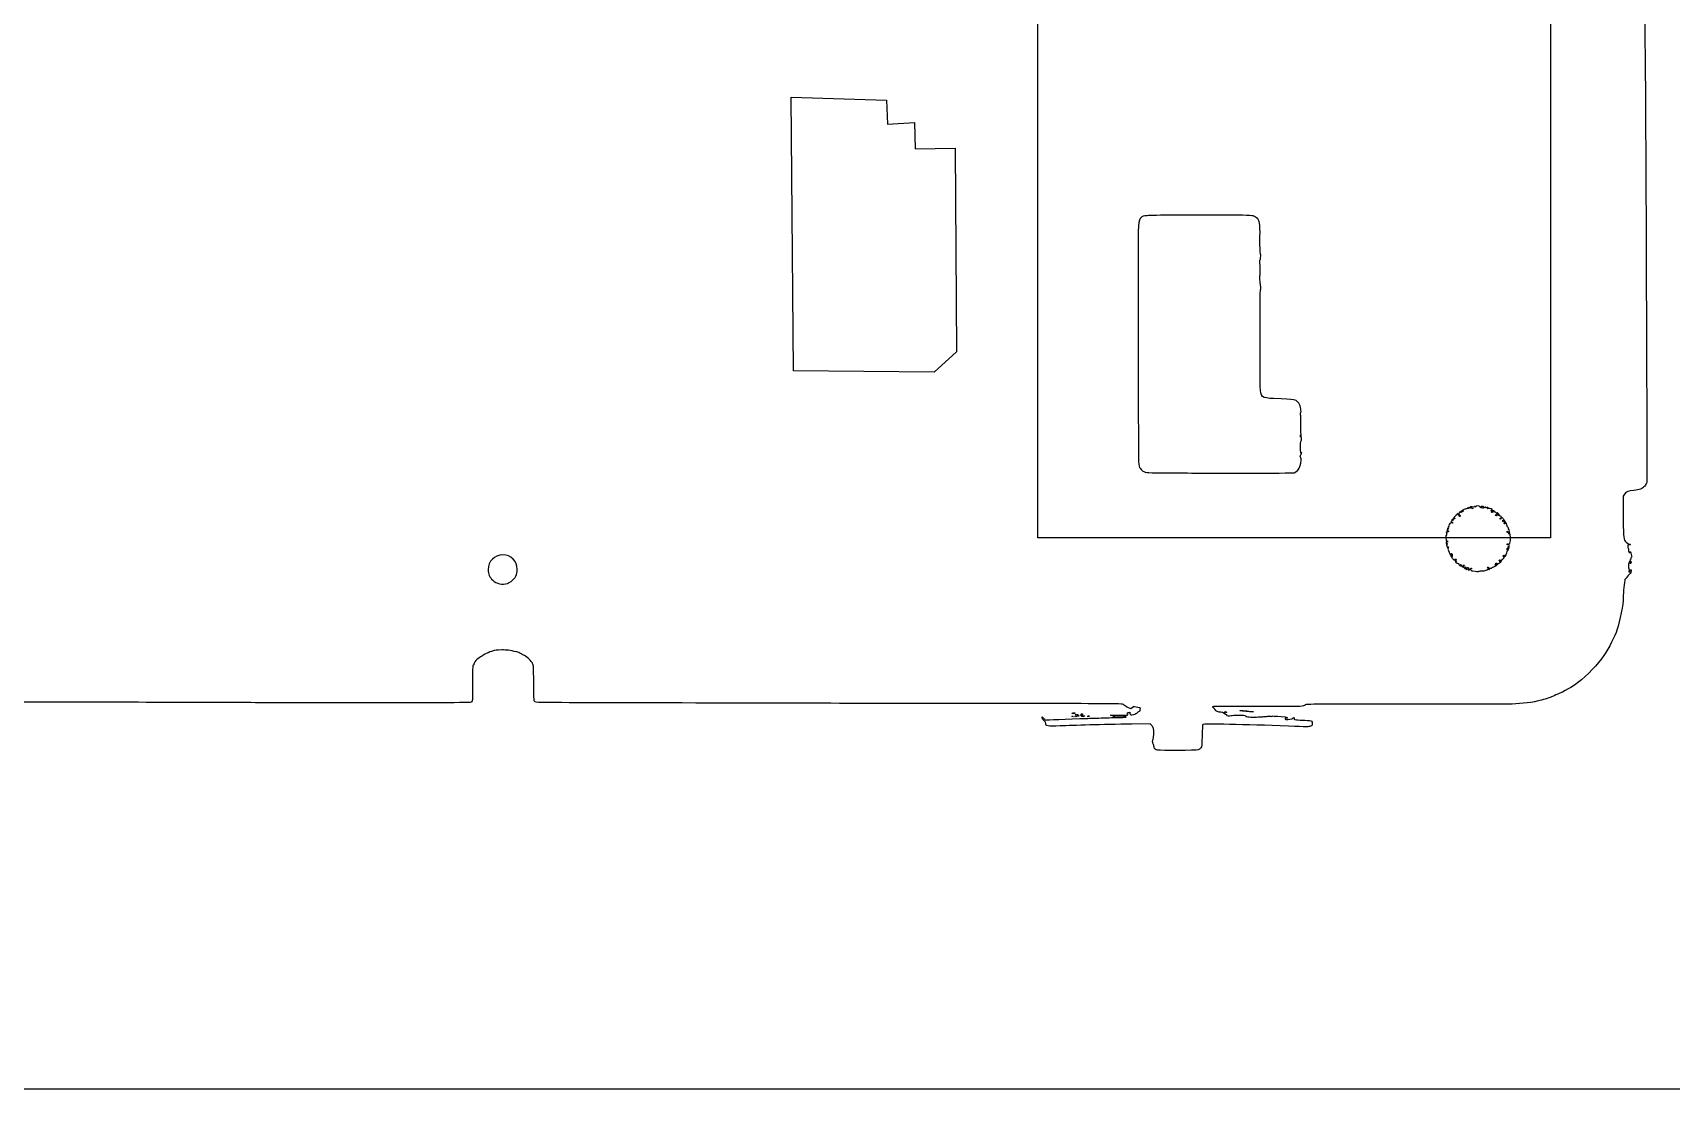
# Model space of a CAD drawing. Extents: x -171 to 832, y -60 to 309.
# Drawn here: x 117.9 to 406.8, y -59.7 to 126.5 of the extents above; entities that cross this region are included whole.
import ezdxf

# ---------------------------------------------------------------- set-up
doc = ezdxf.new("R2010")
doc.units = 0
for name, color, linetype in [('Background', 7, 'CONTINUOUS'), ('Battery_Placement', 7, 'CONTINUOUS'), ('Mobo_Pics_Outline', 7, 'CONTINUOUS'), ('Mobo_Solder_Points_and_boards_to_Avoid', 7, 'CONTINUOUS')]:
    doc.layers.add(name, color=color, linetype=linetype)

msp = doc.modelspace()

# ---------------------------------------------------------------- linework, layer by layer
at = {"layer": 'Background', "color": 1}
msp.add_lwpolyline([(-171.241464, 308.858128), (831.615667, 308.858128), (831.615667, -59.713274), (-171.241464, -59.713274)], close=True, dxfattribs=at)
at = {"layer": 'Battery_Placement', "color": 7}
msp.add_lwpolyline([(295.124967, 189.000003), (385.499968, 189.000003), (385.499968, 37.500021), (295.124967, 37.500021)], close=True, dxfattribs=at)
at = {"layer": 'Mobo_Pics_Outline', "color": 1}
for points in [[(341.421874, 55.450704)], [(375.114643, 42.024022)], [(375.838611, 41.428298)], [(377.174098, 40.291722)], [(377.897924, 38.530026)], [(367.327729, 36.825157)], [(377.969556, 35.892516)], [(368.124208, 34.267723)], [(370.225871, 32.648238)], [(370.530539, 32.222024)], [(374.417745, 32.256522)], [(201.606945, 29.452507)], [(301.143883, 6.0235)], [(301.20789, 6.563619)], [(301.780148, 6.083595)], [(302.884809, 6.028092)], [(303.935613, 6.052158)], [(328.038208, 6.755411)], [(331.523858, 6.911286)]]:
    msp.add_lwpolyline(points, close=True, dxfattribs=at)
for points in [[(340.338501, 48.966574), (340.343008, 48.966664)], [(398.574794, 45.202088), (398.3364, 44.858225), (398.342069, 41.758098)], [(369.906917, 42.122129), (369.906917, 42.122015)], [(371.707002, 42.703129), (371.706718, 42.703101)], [(375.079408, 42.330334), (375.078274, 42.330334)], [(375.328006, 42.11011), (375.327156, 42.11011)], [(376.583896, 40.804937), (376.58503, 40.804937)], [(367.49262, 38.664984), (367.491487, 38.664984)], [(368.17458, 40.199369), (368.173446, 40.199369)], [(377.380828, 39.974496), (377.380545, 39.974496)], [(367.236737, 36.448662), (367.235603, 36.448662)], [(377.89217, 36.363424), (377.891036, 36.363424)], [(371.474787, 32.109687), (371.475071, 32.109772)], [(374.772898, 31.966149), (374.773181, 31.966149)], [(375.752098, 32.733448), (375.753232, 32.733476)], [(376.610797, 33.287477), (376.609663, 33.287559)], [(372.82354, 31.603482), (372.826346, 31.604009)], [(308.271685, 6.092889), (307.942157, 6.216508), (308.411008, 6.211973)], [(311.76309, 7.553251), (311.52498, 7.348561), (311.011937, 7.604813)], [(332.662649, 6.910665), (333.174132, 6.844391), (332.705282, 6.843453)], [(315.216, 4.434885), (314.96315, 4.711603), (311.708381, 4.656016)], [(316.250957, 0.076867), (316.250391, 0.076686)]]:
    msp.add_lwpolyline(points, dxfattribs=at)
for points in [[(402.176778, 129.229157), (402.173943, 126.673985), (402.171109, 124.525848), (402.173943, 124.455523)], [(402.173943, 124.455523), (402.175899, 124.385196), (402.199455, 122.141163), (402.225817, 119.468781)], [(402.225817, 119.468781), (402.251329, 116.796399), (402.277975, 114.552363), (402.28251, 114.482038)], [(402.279676, 113.842712), (402.274006, 113.561402), (402.291014, 109.667914), (402.316243, 105.1905)], [(402.28251, 114.482038), (402.28818, 114.411711), (402.285345, 114.124014), (402.279676, 113.842712)], [(402.316243, 105.1905), (402.341754, 100.713087), (402.37577, 92.926097), (402.389943, 87.886077)], [(313.346041, 93.976067), (312.811824, 93.46424), (312.777723, 92.988428), (312.805814, 86.436641)], [(314.426693, 94.296243), (313.696885, 94.216816), (313.552743, 94.174098), (313.346041, 93.976067)], [(326.563597, 94.371701), (322.629194, 94.421081), (315.146268, 94.374536), (314.426693, 94.296243)], [(330.26074, 94.358095), (328.81337, 94.358095), (327.14966, 94.364331), (326.563597, 94.371701)], [(333.705798, 93.898174), (333.173424, 94.347082), (333.092551, 94.357882), (330.26074, 94.358095)], [(334.293534, 90.613536), (334.35051, 92.983671), (334.273691, 93.420417), (333.705798, 93.898174)], [(334.410321, 87.497096), (334.324998, 87.599965), (334.261786, 89.28807), (334.293534, 90.613536)], [(334.336337, 86.573673), (334.379424, 86.600319), (334.405219, 86.685953), (334.393597, 86.763821)], [(334.393597, 86.763821), (334.382258, 86.841717), (334.402101, 87.014602), (334.435833, 87.148023)], [(334.435833, 87.148023), (334.472683, 87.288763), (334.461345, 87.435303), (334.410321, 87.497096)], [(402.389943, 87.886077), (402.404117, 82.846054), (402.444652, 71.713976), (402.479802, 63.148124)], [(312.805814, 86.436641), (312.819987, 83.365744), (312.834161, 74.332069), (312.836428, 66.361805)], [(334.456809, 81.714146), (334.301754, 82.794889), (334.22777, 83.894479), (334.313376, 83.841551)], [(334.287865, 86.118591), (334.270857, 86.342187), (334.293534, 86.546974), (334.336337, 86.573673)], [(334.313376, 83.841551), (334.379707, 83.800534), (334.365534, 85.06506), (334.287865, 86.118591)], [(334.359298, 80.187225), (334.357257, 80.930727), (334.387644, 81.377334), (334.436967, 81.346544)], [(334.436967, 81.346544), (334.486857, 81.315646), (334.495077, 81.456386), (334.456809, 81.714146)], [(334.350794, 77.954893), (334.356463, 78.5175), (334.362132, 79.522044), (334.359298, 80.187225)], [(334.334636, 74.886129), (334.348809, 75.167439), (334.354479, 75.742826), (334.348809, 76.16478)], [(334.348809, 76.16478), (334.34314, 76.586734), (334.34314, 77.392287), (334.350794, 77.954893)], [(334.314794, 72.115716), (334.311959, 73.358138), (334.320463, 74.604824), (334.334636, 74.886129)], [(334.320463, 67.512569), (334.321483, 68.801876), (334.319187, 70.873291), (334.314794, 72.115716)], [(334.355046, 64.128478), (334.335203, 64.700422), (334.319613, 66.223261), (334.320463, 67.512569)], [(312.836428, 66.361805), (312.839263, 58.391541), (312.873846, 51.460452), (312.911546, 50.959392)], [(336.711175, 62.044132), (334.613169, 62.141275), (334.418542, 62.313452), (334.355046, 64.128478)], [(340.928702, 61.476863), (340.500274, 61.893011), (340.775915, 61.85594), (336.711175, 62.044132)], [(341.442879, 60.479983), (341.400076, 60.891579), (341.268548, 61.146859), (340.928702, 61.476863)], [(402.479802, 63.148124), (402.514951, 54.582262), (402.517786, 47.435511), (402.485471, 47.266438)], [(341.452233, 59.18648), (341.411698, 59.397661), (341.423887, 59.555004), (341.489367, 59.6329)], [(341.529335, 59.988725), (341.496454, 60.118268), (341.457619, 60.339331), (341.442879, 60.479983)], [(341.507792, 58.562005), (341.510627, 58.726103), (341.48795, 59.007112), (341.452233, 59.18648)], [(341.485115, 56.720268), (341.490784, 57.053409), (341.496454, 57.536952), (341.499288, 57.794814)], [(341.489367, 59.6329), (341.549461, 59.705184), (341.565335, 59.847171), (341.529335, 59.988725)], [(341.499288, 57.794814), (341.500734, 58.052682), (341.504957, 58.39791), (341.507792, 58.562005)], [(341.459008, 55.257919), (341.436331, 55.176423), (341.421024, 55.263305), (341.421874, 55.450704)], [(341.421874, 55.450726), (341.422809, 55.638266), (341.438882, 55.704937), (341.460709, 55.598893)], [(341.460709, 55.598893), (341.480551, 55.492849), (341.480551, 55.33941), (341.459008, 55.257919)], [(341.571005, 55.407611), (341.517713, 55.796434), (341.479162, 56.387129), (341.485115, 56.720268)], [(341.559666, 54.634011), (341.645272, 54.686934), (341.64754, 54.846241), (341.571005, 55.407611)], [(341.485682, 51.61477), (341.356422, 51.694622), (341.383635, 52.048862), (341.528202, 52.168853)], [(341.461587, 53.815581), (341.455918, 54.338737), (341.484265, 54.587631), (341.559666, 54.634011)], [(341.570721, 52.467097), (341.490784, 52.280776), (341.479446, 52.417831), (341.461587, 53.815581)], [(341.528202, 52.168853), (341.598501, 52.227218), (341.653493, 52.356591), (341.650091, 52.456326)], [(341.650091, 52.456326), (341.644422, 52.633236), (341.641587, 52.633491), (341.570721, 52.467097)], [(312.911546, 50.959392), (312.970224, 50.18106), (313.01331, 49.998178), (313.208107, 49.70374)], [(313.208107, 49.70374), (313.334532, 49.51294), (313.597871, 49.275031), (313.798394, 49.170753)], [(313.798394, 49.170753), (314.156976, 48.98429), (314.207518, 48.982107), (318.891572, 48.95087)], [(340.343008, 48.966664), (340.738498, 49.065934), (341.233172, 49.656291), (341.411131, 50.241413)], [(341.411131, 50.241413), (341.58291, 50.806414), (341.622312, 51.530335), (341.485682, 51.61477)], [(318.891572, 48.95087), (321.493635, 48.933578), (323.651367, 48.912035), (323.686517, 48.903106)], [(323.686517, 48.903106), (323.876438, 48.854945), (340.140728, 48.916996), (340.338501, 48.966574)], [(402.131764, 46.631367), (401.698573, 46.151872), (401.214104, 45.957413), (400.242104, 45.87287)], [(402.485471, 47.266438), (402.453439, 47.096133), (402.295833, 46.812909), (402.131764, 46.631367)], [(400.242104, 45.87287), (399.22458, 45.784372), (398.88309, 45.646977), (398.574794, 45.202088)], [(368.207972, 40.525767), (368.088066, 40.495663), (367.99509, 40.427405), (368.001609, 40.374085)], [(368.165735, 40.706555), (368.101106, 40.628857), (368.093169, 40.575538), (368.145893, 40.575538)], [(368.145893, 40.575538), (368.194649, 40.575538), (368.249924, 40.621601), (368.268633, 40.677897)], [(368.445232, 40.813109), (368.351405, 40.826432), (368.225546, 40.778612), (368.165735, 40.706555)], [(368.364444, 40.680369), (368.403279, 40.617383), (368.344602, 40.560293), (368.207972, 40.525767)], [(368.268633, 40.677897), (368.294145, 40.755566), (368.317672, 40.756161), (368.364444, 40.680369)], [(368.596318, 41.186092), (368.346869, 40.96258), (368.333263, 40.932363), (368.501074, 40.9763)], [(368.656696, 40.908127), (368.634019, 40.84242), (368.539058, 40.799645), (368.445232, 40.813109)], [(368.501074, 40.9763), (368.645924, 41.014171), (368.686743, 40.996426), (368.656696, 40.908127)], [(369.087534, 41.672024), (368.97755, 41.548377), (368.756617, 41.329721), (368.596318, 41.186092)], [(369.269235, 41.76894), (369.280573, 41.845164), (369.206589, 41.806018), (369.087534, 41.672024)], [(369.404164, 41.427967), (369.272353, 41.427967), (369.234369, 41.523437), (369.269235, 41.76894)], [(369.37525, 41.714861), (369.363912, 41.587614), (369.397928, 41.533982), (369.467376, 41.561082)], [(369.655597, 42.023818), (369.578211, 42.149052), (369.394526, 41.946545), (369.37525, 41.714861)], [(369.484384, 41.342729), (369.513298, 41.389614), (369.478715, 41.427967), (369.404164, 41.427967)], [(369.516699, 41.257491), (369.469928, 41.257491), (369.455471, 41.295844), (369.484384, 41.342729)], [(369.467376, 41.561082), (369.531156, 41.58546), (369.581046, 41.531545), (369.588699, 41.430064)], [(369.588699, 41.430064), (369.597203, 41.33516), (369.563187, 41.257491), (369.516699, 41.257491)], [(370.132554, 42.395808), (369.631729, 42.106935), (369.638929, 42.114725), (369.786557, 42.021351)], [(369.809235, 41.940734), (369.753392, 41.939881), (369.684227, 41.977414), (369.655597, 42.023818)], [(369.786557, 42.021351), (369.863093, 41.972936), (369.872447, 41.941556), (369.809235, 41.940734)], [(369.906917, 42.122015), (369.870066, 42.181486), (369.881405, 42.199061), (369.936397, 42.165499)], [(370.120649, 42.221937), (370.129153, 42.075244), (369.979483, 42.004774), (369.906917, 42.122129)], [(369.936397, 42.165499), (369.98657, 42.134516), (370.046948, 42.157278), (370.070759, 42.216267)], [(370.070759, 42.216267), (370.101657, 42.292916), (370.11583, 42.294504), (370.120649, 42.221937)], [(370.707931, 42.621389), (370.60645, 42.621389), (370.347647, 42.519881), (370.132554, 42.395808)], [(370.8936, 42.727944), (370.89275, 42.669351), (370.809411, 42.621389), (370.707931, 42.621389)], [(370.977506, 42.706684), (370.922513, 42.791922), (370.89445, 42.799037), (370.8936, 42.727944)], [(371.061411, 42.725392), (371.060306, 42.599648), (371.047238, 42.597011), (370.977506, 42.706684)], [(371.190671, 42.822819), (371.107899, 42.854624), (371.062261, 42.820345), (371.061411, 42.725392)], [(371.318513, 42.872369), (371.318513, 42.818142), (371.26097, 42.795833), (371.190671, 42.822819)], [(371.662186, 42.93663), (371.439099, 42.959024), (371.318513, 42.93663), (371.318513, 42.872369)], [(371.406246, 42.775413), (371.406246, 42.887409), (371.633868, 42.854159), (371.765112, 42.723028)], [(371.531254, 42.736606), (371.462372, 42.710244), (371.406246, 42.727535), (371.406246, 42.775413)], [(371.706718, 42.703101), (371.678372, 42.747945), (371.600135, 42.763025), (371.531254, 42.736606)], [(372.050816, 42.974983), (372.025304, 42.934986), (371.851257, 42.917723), (371.662186, 42.93663)], [(371.811883, 42.621605), (371.781836, 42.621605), (371.734498, 42.658285), (371.707002, 42.703129)], [(371.765112, 42.723028), (371.820954, 42.667243), (371.841931, 42.621605), (371.811883, 42.621605)], [(372.186312, 43.04772), (372.136422, 43.04772), (372.075477, 43.01498), (372.050816, 42.974983)], [(372.270501, 42.979774), (372.192548, 42.8955), (372.162501, 42.876337), (372.20332, 42.93714)], [(372.20332, 42.93714), (372.248957, 43.005059), (372.242721, 43.04772), (372.186312, 43.04772)], [(373.082372, 42.970986), (373.025112, 43.189821), (372.470088, 43.195859), (372.270501, 42.979774)], [(373.327569, 42.77018), (373.216167, 42.79144), (373.105616, 42.881865), (373.082372, 42.970986)], [(373.237143, 42.962511), (373.20823, 42.915626), (373.242813, 42.877273), (373.312261, 42.877273)], [(373.73366, 42.991651), (373.64692, 43.078448), (373.296076, 43.05784), (373.237143, 42.962511)], [(373.312261, 42.877273), (373.382561, 42.877273), (373.460513, 42.844448), (373.485175, 42.804337)], [(373.485175, 42.804337), (373.510687, 42.764227), (373.43897, 42.748863), (373.327569, 42.77018)], [(373.723739, 42.778032), (373.595896, 42.677912), (373.591077, 42.680548), (373.684054, 42.799859)], [(373.684054, 42.799859), (373.742164, 42.874495), (373.764557, 42.96081), (373.73366, 42.991651)], [(373.971203, 42.8288), (373.915077, 42.863525), (373.803676, 42.840706), (373.723739, 42.778032)], [(374.012589, 42.864092), (374.05114, 42.801843), (374.035266, 42.78886), (373.971203, 42.8288)], [(374.04462, 42.962511), (373.993597, 42.962511), (373.97914, 42.918233), (374.012589, 42.864092)], [(374.189471, 42.827496), (374.160841, 42.901764), (374.095928, 42.962511), (374.04462, 42.962511)], [(374.305124, 42.795805), (374.258353, 42.719978), (374.227455, 42.728397), (374.189471, 42.827496)], [(374.472935, 42.834923), (374.415676, 42.870243), (374.340274, 42.852498), (374.305124, 42.795805)], [(374.571298, 42.668586), (374.422762, 42.634202), (374.385345, 42.642791), (374.461597, 42.693531)], [(374.461597, 42.693531), (374.550605, 42.752945), (374.553439, 42.785515), (374.472935, 42.834923)], [(375.326334, 42.363697), (375.326334, 42.513735), (374.807424, 42.723261), (374.571298, 42.668586)], [(375.124195, 42.21845), (375.095849, 42.190104), (375.075723, 42.24056), (375.079408, 42.330334)], [(375.078274, 42.330334), (375.081109, 42.429631), (375.103786, 42.449842), (375.129865, 42.381839)], [(375.114643, 42.024022), (375.084879, 42.072352), (375.120312, 42.086639), (375.194863, 42.057527)], [(375.24702, 41.939748), (375.2028, 41.939748), (375.143272, 41.977675), (375.114643, 42.024022)], [(375.129865, 42.381839), (375.155376, 42.320299), (375.152542, 42.246768), (375.124195, 42.21845)], [(375.194863, 42.057527), (375.342548, 42.000863), (375.369477, 41.939748), (375.24702, 41.939748)], [(375.327156, 42.11011), (375.250337, 42.159773), (375.239849, 42.19325), (375.301644, 42.194044)], [(375.301644, 42.194044), (375.357487, 42.194897), (375.426935, 42.156995), (375.455849, 42.11011)], [(375.494145, 42.280642), (375.402019, 42.280642), (375.326334, 42.318003), (375.326334, 42.363697)], [(375.455849, 42.11011), (375.521329, 42.004293), (375.491849, 42.004293), (375.328006, 42.11011)], [(375.616885, 42.163288), (375.645798, 42.238434), (375.602712, 42.280642), (375.494145, 42.280642)], [(375.774491, 41.995108), (375.64835, 42.026771), (375.588822, 42.090182), (375.616885, 42.163288)], [(375.838611, 41.428298), (375.768312, 41.473738), (375.730044, 41.514443), (375.753288, 41.518752)], [(375.753288, 41.518752), (375.775965, 41.523004), (375.860438, 41.539161), (375.939241, 41.55427)], [(376.09234, 41.72885), (376.028844, 41.84731), (375.885978, 41.96713), (375.774491, 41.995108)], [(376.036753, 41.462512), (375.982894, 41.321971), (375.998769, 41.324749), (375.838611, 41.428298)], [(375.939241, 41.55427), (376.033068, 41.572412), (376.0668, 41.540664), (376.036753, 41.462512)], [(376.342356, 41.51628), (376.268088, 41.514746), (376.155836, 41.610362), (376.09234, 41.72885)], [(376.309191, 41.766834), (376.190702, 41.878236), (376.093474, 41.940088), (376.093474, 41.904258)], [(376.093474, 41.904258), (376.093474, 41.868428), (376.179931, 41.767118), (376.28538, 41.67913)], [(376.28538, 41.67913), (376.432781, 41.55622), (376.44582, 41.518463), (376.342356, 41.51628)], [(376.475017, 41.434911), (376.504214, 41.510937), (376.435899, 41.647793), (376.309191, 41.766834)], [(376.483521, 41.363875), (376.45149, 41.331787), (376.447521, 41.363875), (376.475017, 41.434911)], [(376.860416, 41.121825), (376.860416, 41.268546), (376.572869, 41.453226), (376.483521, 41.363875)], [(376.669786, 40.773246), (376.56377, 40.768143), (376.525219, 40.782317), (376.583896, 40.804937)], [(376.58503, 40.804937), (376.643991, 40.827614), (376.667235, 40.886206), (376.637187, 40.935161)], [(376.637187, 40.935161), (376.606573, 40.984625), (376.631518, 41.007416), (376.695298, 40.986496)], [(376.695298, 40.986496), (376.888904, 40.921923), (376.873313, 40.783252), (376.669786, 40.773246)], [(376.930432, 41.035226), (376.89188, 41.011415), (376.860416, 41.05025), (376.860416, 41.121825)], [(377.267528, 40.724957), (377.225858, 40.864762), (376.996252, 41.075955), (376.930432, 41.035226)], [(377.117405, 40.505539), (377.117405, 40.638455), (377.142917, 40.647016), (377.279263, 40.561381)], [(377.174098, 40.291722), (377.142917, 40.322959), (377.117405, 40.419196), (377.117405, 40.505539)], [(377.449512, 40.498157), (377.359937, 40.587732), (377.278016, 40.689808), (377.267528, 40.724957)], [(377.279263, 40.561381), (377.368271, 40.505737), (377.421846, 40.409529), (377.398035, 40.347564)], [(377.858608, 39.61137), (377.912466, 39.751401), (377.669254, 40.278467), (377.449512, 40.498157)], [(398.342069, 41.758098), (398.347739, 38.068965), (398.404148, 37.310905), (398.694472, 36.916637)], [(367.158387, 38.018129), (367.043584, 38.018129), (367.054356, 37.050335), (367.169726, 36.967411)], [(367.291049, 38.590444), (367.120403, 38.450526), (367.088088, 38.316815), (367.248529, 38.413052)], [(367.240025, 38.336573), (367.17738, 38.2593), (367.151017, 38.156034), (367.181065, 38.107108)], [(367.181065, 38.107108), (367.211395, 38.058154), (367.200907, 38.018129), (367.158387, 38.018129)], [(367.248529, 38.413052), (367.324498, 38.458689), (367.322513, 38.436863), (367.240025, 38.336573)], [(367.30834, 38.814296), (367.248246, 38.655924), (367.254765, 38.618167), (367.333852, 38.6589)], [(367.333852, 38.6589), (367.392246, 38.688494), (367.37297, 38.657707), (367.291049, 38.590444)], [(367.442986, 39.075707), (367.350576, 39.108532), (367.30012, 39.110233), (367.331017, 39.079392)], [(367.331017, 39.079392), (367.361915, 39.048664), (367.35086, 38.929354), (367.30834, 38.814296)], [(367.481537, 39.339471), (367.360781, 39.414135), (367.375521, 39.267952), (367.504214, 39.130869)], [(367.504214, 39.130869), (367.591805, 39.036589), (367.58075, 39.026724), (367.442986, 39.075707)], [(367.56686, 39.445316), (367.56686, 39.358123), (367.528592, 39.3105), (367.481537, 39.339471)], [(367.537408, 38.5531), (367.509061, 38.524754), (367.488935, 38.57521), (367.49262, 38.664984)], [(367.491487, 38.664984), (367.494321, 38.764281), (367.516998, 38.784492), (367.543077, 38.716489)], [(367.543077, 38.716489), (367.568589, 38.654949), (367.565754, 38.581418), (367.537408, 38.5531)], [(367.886523, 40.063382), (367.76435, 40.062529), (367.56686, 39.680649), (367.56686, 39.445316)], [(368.001609, 40.374085), (368.027121, 40.166334), (367.987436, 40.06402), (367.886523, 40.063382)], [(368.219367, 40.087485), (368.19102, 40.059139), (368.170894, 40.109596), (368.17458, 40.199369)], [(368.173446, 40.199369), (368.17628, 40.298666), (368.198957, 40.318877), (368.225036, 40.250874)], [(368.225036, 40.250874), (368.250548, 40.189334), (368.247713, 40.115803), (368.219367, 40.087485)], [(377.398035, 40.347564), (377.350696, 40.224626), (377.263106, 40.202742), (377.174098, 40.291722)], [(377.380545, 39.974496), (377.289836, 40.030594), (377.304009, 40.067161), (377.446876, 40.14347)], [(377.561395, 40.004969), (377.522277, 39.943287), (377.450561, 39.931211), (377.380828, 39.974496)], [(377.446876, 40.14347), (377.632545, 40.242796), (377.677616, 40.18803), (377.561395, 40.004969)], [(377.976813, 39.396986), (377.887805, 39.452545), (377.834513, 39.549036), (377.858608, 39.61137)], [(377.897924, 38.530026), (377.897924, 38.647239), (377.917767, 38.695173), (377.941011, 38.63658)], [(377.941011, 38.423472), (377.918334, 38.36488), (377.897924, 38.4127), (377.897924, 38.530026)], [(377.941011, 38.63658), (377.963688, 38.577988), (377.963688, 38.482064), (377.941011, 38.423472)], [(378.125065, 39.232604), (378.133569, 39.267442), (378.06582, 39.341398), (377.976813, 39.396986)], [(378.213789, 38.920972), (378.157663, 39.057545), (378.117694, 39.197775), (378.125065, 39.232604)], [(378.149726, 38.278474), (378.144057, 38.398039), (378.17949, 38.535633), (378.227962, 38.584259)], [(378.219458, 38.316827), (378.163616, 38.076902), (378.15908, 38.074521), (378.149726, 38.278474)], [(378.227962, 38.584259), (378.288907, 38.645317), (378.284655, 38.749518), (378.213789, 38.920972)], [(378.387553, 38.073954), (378.286923, 38.536206), (378.274734, 38.553919), (378.219458, 38.316827)], [(378.25886, 36.39886), (378.441128, 36.39886), (378.522198, 37.455506), (378.387553, 38.073954)], [(367.172561, 36.857625), (367.02771, 36.79753), (367.241726, 35.716564), (367.398482, 35.716564)], [(367.169726, 36.967411), (367.240876, 36.916415), (367.241726, 36.886141), (367.172561, 36.857625)], [(367.281524, 36.336779), (367.253178, 36.308432), (367.233052, 36.358889), (367.236737, 36.448662)], [(367.235603, 36.448662), (367.238438, 36.54796), (367.261115, 36.568171), (367.287194, 36.500168)], [(367.287194, 36.500168), (367.312706, 36.438627), (367.309871, 36.365097), (367.281524, 36.336779)], [(367.327729, 36.825157), (367.327729, 36.942369), (367.347572, 36.990332), (367.370816, 36.931711)], [(367.370816, 36.718603), (367.348139, 36.66001), (367.327729, 36.707831), (367.327729, 36.825157)], [(367.370816, 36.931711), (367.393493, 36.873119), (367.393493, 36.777195), (367.370816, 36.718603)], [(367.427395, 35.865751), (367.387994, 35.988491), (367.39508, 35.992772), (367.467931, 35.889846)], [(367.398482, 35.716564), (367.440718, 35.716564), (367.453757, 35.783688), (367.427395, 35.865751)], [(367.493443, 35.676737), (367.410954, 35.563805), (367.422576, 35.459575), (367.540781, 35.247662)], [(367.467931, 35.889846), (367.516403, 35.821106), (367.527458, 35.725209), (367.493443, 35.676737)], [(367.540781, 35.247662), (367.593222, 35.153892), (367.634041, 35.057996), (367.631773, 35.034554)], [(367.631773, 35.034554), (367.6176, 34.893814), (367.763017, 34.613742), (367.828214, 34.654147)], [(367.828214, 34.654147), (367.871301, 34.680793), (367.88349, 34.642809), (367.856561, 34.570128)], [(368.039112, 34.614746), (368.070009, 34.712031), (368.115931, 34.770934), (368.141159, 34.745621)], [(368.141159, 34.745621), (368.219395, 34.6673), (368.228183, 34.096859), (368.149663, 34.096859)], [(377.454387, 34.182539), (377.569757, 34.182539), (377.91275, 34.88944), (377.89886, 35.098583)], [(377.896025, 35.411272), (377.744088, 35.505156), (377.876183, 35.645641), (378.061285, 35.586935)], [(377.936957, 36.251541), (377.908611, 36.223194), (377.888485, 36.273651), (377.89217, 36.363424)], [(377.891036, 36.363424), (377.893871, 36.462722), (377.916548, 36.482933), (377.942627, 36.41493)], [(377.89886, 35.098583), (377.893191, 35.20389), (377.915868, 35.280595), (377.949033, 35.269058)], [(377.93486, 35.448009), (377.972844, 35.386554), (377.957537, 35.37275), (377.896025, 35.411272)], [(377.96434, 35.546428), (377.914734, 35.546428), (377.901411, 35.502151), (377.93486, 35.448009)], [(377.942627, 36.41493), (377.968139, 36.35339), (377.965304, 36.279859), (377.936957, 36.251541)], [(377.949033, 35.269058), (377.983616, 35.257436), (378.0216, 35.276712), (378.033222, 35.312003)], [(378.033222, 35.312003), (378.079143, 35.44937), (378.05023, 35.546428), (377.96434, 35.546428)], [(377.969556, 35.892516), (377.969556, 35.942179), (378.007824, 35.959073), (378.054879, 35.930103)], [(378.054879, 35.802232), (378.008107, 35.802232), (377.969556, 35.842853), (377.969556, 35.892516)], [(378.054879, 35.930103), (378.10165, 35.901133), (378.140202, 35.860513), (378.140202, 35.83982)], [(378.140202, 35.83982), (378.140202, 35.819127), (378.101934, 35.802232), (378.054879, 35.802232)], [(378.061285, 35.586935), (378.180907, 35.549008), (378.211238, 35.56851), (378.176088, 35.660098)], [(378.221726, 36.109077), (378.115994, 36.387411), (378.117411, 36.39886), (378.25886, 36.39886)], [(378.176088, 35.660098), (378.150576, 35.728753), (378.167584, 35.809313), (378.216057, 35.839191)], [(378.216057, 35.839191), (378.274167, 35.875162), (378.276151, 35.966069), (378.221726, 36.109077)], [(398.694472, 36.916637), (398.90622, 36.629169), (399.260721, 36.399022), (399.492, 36.399022)], [(399.373795, 36.269932), (399.135685, 36.32226), (399.12378, 36.311374), (399.129165, 36.042282)], [(399.129165, 36.042282), (399.132, 35.886858), (399.170835, 35.714015), (399.215055, 35.658207)], [(399.215055, 35.658207), (399.259276, 35.602393), (399.285071, 35.487334), (399.272882, 35.402465)], [(399.272882, 35.402465), (399.235181, 35.144314), (399.365008, 34.868721), (399.499937, 34.920516)], [(399.624094, 36.307009), (399.624094, 36.249579), (399.529984, 36.235633), (399.373795, 36.269932)], [(399.492, 36.399022), (399.564567, 36.399022), (399.624094, 36.357608), (399.624094, 36.307009)], [(399.499937, 34.920516), (399.567685, 34.946595), (399.597732, 35.01165), (399.567118, 35.065338)], [(399.567118, 35.065338), (399.536504, 35.119026), (399.544441, 35.133086), (399.584126, 35.096576)], [(399.584126, 35.096576), (399.624378, 35.060037), (399.666898, 34.983332), (399.67852, 34.9261)], [(399.67852, 34.9261), (399.689858, 34.86884), (399.722173, 34.706925), (399.749669, 34.566279)], [(198.239777, 31.88105), (198.238499, 31.10167), (198.464083, 30.575846), (199.033991, 30.029786)], [(200.833625, 34.477413), (199.298928, 34.468909), (198.242283, 33.411197), (198.239777, 31.88105)], [(202.64707, 33.733077), (202.113326, 34.266821), (201.589991, 34.481625), (200.833625, 34.477413)], [(203.347029, 31.917645), (203.345495, 32.736104), (203.158185, 33.221957), (202.64707, 33.733077)], [(203.09106, 30.726666), (203.314969, 31.164477), (203.348134, 31.318846), (203.347029, 31.917645)], [(367.856561, 34.570128), (367.828214, 34.497363), (367.845222, 34.437835), (367.894261, 34.437835)], [(367.894261, 34.437835), (367.943017, 34.437835), (368.008214, 34.517432), (368.039112, 34.614746)], [(367.986161, 34.35296), (367.939389, 34.35296), (367.924649, 34.314608), (367.953562, 34.267723)], [(367.953562, 34.267723), (367.982476, 34.220837), (368.044554, 34.182485), (368.091609, 34.182485)], [(368.124208, 34.267723), (368.095294, 34.314608), (368.033216, 34.35296), (367.986161, 34.35296)], [(368.149663, 34.096859), (368.027206, 34.096859), (368.280907, 33.757146), (368.441575, 33.706171)], [(368.091609, 34.182485), (368.138381, 34.182485), (368.153121, 34.220837), (368.124208, 34.267723)], [(368.441575, 33.706171), (368.524346, 33.679809), (368.566583, 33.616851), (368.535118, 33.566083)], [(368.535118, 33.566083), (368.500819, 33.510637), (368.51811, 33.49842), (368.577921, 33.535497)], [(368.577921, 33.535497), (368.632913, 33.569427), (368.655591, 33.632895), (368.628661, 33.67652)], [(368.628661, 33.67652), (368.600315, 33.720174), (368.668063, 33.752857), (368.776346, 33.749144)], [(368.802709, 33.360542), (368.693858, 33.402353), (368.708032, 33.361396), (368.856567, 33.204467)], [(368.776346, 33.749144), (368.88463, 33.745459), (368.925449, 33.723065), (368.867339, 33.699651)], [(368.867339, 33.699651), (368.787118, 33.667308), (368.784567, 33.613903), (368.856, 33.480334)], [(368.856, 33.480334), (368.937071, 33.328709), (368.929701, 33.311815), (368.802709, 33.360542)], [(368.856567, 33.204467), (368.967685, 33.087396), (369.132094, 32.990961), (369.221868, 32.990168)], [(369.221868, 32.990168), (369.311726, 32.989314), (369.36275, 32.966357), (369.335537, 32.938974)], [(369.335537, 32.938974), (369.307191, 32.911761), (369.358214, 32.815723), (369.449206, 32.725865)], [(369.449206, 32.725865), (369.620135, 32.554908), (369.743017, 32.50567), (369.65897, 32.641846)], [(369.65897, 32.641846), (369.630624, 32.6855), (369.656135, 32.748968), (369.70971, 32.78287)], [(369.739757, 32.731648), (369.687883, 32.647912), (369.70971, 32.633994), (369.823946, 32.677818)], [(369.70971, 32.78287), (369.776608, 32.824227), (369.786529, 32.807248), (369.739757, 32.731648)], [(369.823946, 32.677818), (369.941584, 32.722974), (369.956891, 32.71138), (369.889143, 32.628382)], [(369.889143, 32.628382), (369.826214, 32.551336), (369.835002, 32.48801), (369.919757, 32.409972)], [(369.919757, 32.409972), (370.018403, 32.319037), (370.039946, 32.326407), (370.044765, 32.452605)], [(370.044765, 32.452605), (370.050435, 32.574892), (370.070277, 32.565849), (370.145962, 32.406996)], [(370.145962, 32.406996), (370.198403, 32.298004), (370.391726, 32.132149), (370.575326, 32.03843)], [(370.225871, 32.648238), (370.225871, 32.765451), (370.245713, 32.813385), (370.268957, 32.754793)], [(370.268957, 32.541684), (370.24628, 32.483092), (370.225871, 32.530912), (370.225871, 32.648238)], [(370.268957, 32.754793), (370.291635, 32.696201), (370.291635, 32.600276), (370.268957, 32.541684)], [(370.530539, 32.222024), (370.418854, 32.352588), (370.41205, 32.3925), (370.501625, 32.3925)], [(370.501625, 32.3925), (370.565972, 32.3925), (370.638822, 32.315794), (370.6632, 32.222024)], [(370.692113, 32.051548), (370.683609, 32.051548), (370.610759, 32.128254), (370.530539, 32.222024)], [(370.575326, 32.03843), (370.759011, 31.944716), (370.886088, 31.905683), (370.857657, 31.951661)], [(370.6632, 32.222024), (370.688712, 32.128254), (370.700617, 32.051548), (370.692113, 32.051548)], [(370.857657, 31.951661), (370.82931, 31.997667), (370.840649, 32.12517), (370.886003, 32.234984)], [(370.886003, 32.234984), (370.92994, 32.344798), (370.968491, 32.380146), (370.971326, 32.313504)], [(371.107106, 31.934001), (370.997405, 31.976152), (370.967641, 31.96419), (371.010444, 31.895053)], [(370.971326, 32.313504), (370.974161, 32.246861), (371.041625, 32.120549), (371.121279, 32.032789)], [(371.010444, 31.895053), (371.088113, 31.769563), (371.317748, 31.764036), (371.317748, 31.887683)], [(371.121279, 32.032789), (371.257625, 31.882042), (371.257058, 31.8766), (371.107106, 31.934001)], [(371.317748, 31.887683), (371.317748, 31.93848), (371.365654, 31.962461), (371.424331, 31.940974)], [(371.526378, 32.058181), (371.427165, 32.06215), (371.406756, 32.082559), (371.474787, 32.109687)], [(371.424331, 31.940974), (371.483008, 31.919431), (371.521843, 31.860386), (371.510787, 31.809645)], [(371.475071, 32.109772), (371.536583, 32.134433), (371.610283, 32.131315), (371.638346, 32.102969)], [(371.510787, 31.809645), (371.49378, 31.725683), (371.590157, 31.697592), (372.255449, 31.595545)], [(371.638346, 32.102969), (371.666693, 32.074622), (371.615669, 32.054496), (371.526378, 32.058181)], [(373.419298, 31.675527), (374.025458, 31.682897), (374.516362, 31.829703), (374.425569, 31.976631)], [(374.425569, 31.976631), (374.382765, 32.045769), (374.709628, 32.16162), (374.863663, 32.131942)], [(374.417745, 32.256522), (374.417745, 32.32237), (374.468769, 32.356726), (374.530847, 32.33283)], [(374.596894, 32.213095), (374.524611, 32.096364), (374.417745, 32.122301), (374.417745, 32.256522)], [(374.530847, 32.33283), (374.593209, 32.309019), (374.62269, 32.255076), (374.596894, 32.213095)], [(374.602535, 31.966149), (374.573622, 31.919264), (374.588362, 31.880911), (374.635134, 31.880911)], [(374.740583, 32.051387), (374.693811, 32.051387), (374.631732, 32.013034), (374.602535, 31.966149)], [(374.635134, 31.880911), (374.681906, 31.880911), (374.743984, 31.919264), (374.772898, 31.966149)], [(374.773181, 31.966149), (374.802094, 32.013034), (374.787354, 32.051387), (374.740583, 32.051387)], [(374.863663, 32.131942), (375.071443, 32.091917), (375.241776, 32.148099), (375.241776, 32.256666)], [(375.241776, 32.256666), (375.241776, 32.328751), (375.301304, 32.361123), (375.390879, 32.337907)], [(375.390879, 32.337907), (375.536863, 32.300065), (376.036611, 32.60751), (376.10314, 32.776118)], [(375.985956, 32.847117), (375.894113, 32.645886), (375.752098, 32.576805), (375.752098, 32.733448)], [(375.753232, 32.733476), (375.753232, 32.780361), (375.795751, 32.818714), (375.847625, 32.818714)], [(375.847625, 32.818714), (375.899499, 32.818714), (375.92246, 32.869851), (375.898365, 32.932355)], [(375.898365, 32.932355), (375.875688, 32.994887), (375.904035, 33.046024), (375.966113, 33.046024)], [(375.966113, 33.046024), (376.052003, 33.046024), (376.056822, 33.000273), (375.985956, 32.847117)], [(376.10314, 32.776118), (376.122983, 32.823003), (376.168337, 32.850839), (376.207172, 32.837941)], [(376.22418, 32.901863), (376.194132, 32.950307), (376.246857, 32.989226), (376.33955, 32.989226)], [(376.207172, 32.837941), (376.245723, 32.825186), (376.253093, 32.853815), (376.22418, 32.901863)], [(376.33955, 32.989226), (376.532306, 32.989226), (377.051783, 33.57138), (376.972951, 33.698931)], [(376.513569, 33.500667), (376.440151, 33.396664), (376.42938, 33.395672), (376.456309, 33.495282)], [(376.456309, 33.495282), (376.473317, 33.562689), (376.530293, 33.63143), (376.580183, 33.648069)], [(376.615332, 33.500667), (376.603994, 33.614308), (376.592655, 33.614308), (376.513569, 33.500667)], [(376.580183, 33.648069), (376.711427, 33.691836), (376.799868, 33.403666), (376.68875, 33.294563)], [(376.68875, 33.294563), (376.632907, 33.239769), (376.601159, 33.236906), (376.610797, 33.287477)], [(376.609663, 33.287559), (376.618167, 33.334444), (376.621002, 33.43034), (376.615332, 33.500667)], [(376.972951, 33.698931), (376.944321, 33.745051), (376.964447, 33.756418), (377.015754, 33.724159)], [(377.015754, 33.724159), (377.131691, 33.652528), (377.410479, 34.053993), (377.332498, 34.180186)], [(377.198135, 34.222139), (377.155049, 34.195493), (377.142576, 34.233194), (377.169789, 34.305987)], [(377.169789, 34.305987), (377.198135, 34.378753), (377.283458, 34.435247), (377.360561, 34.431562)], [(377.332498, 34.180186), (377.301883, 34.229906), (377.241222, 34.248784), (377.198135, 34.222139)], [(377.393443, 34.381644), (377.282041, 34.336715), (377.329096, 34.182539), (377.454387, 34.182539)], [(377.360561, 34.431562), (377.449852, 34.42731), (377.461757, 34.409169), (377.393443, 34.381644)], [(399.363591, 33.151433), (399.235748, 32.842826), (399.229512, 32.155251), (399.352252, 32.031394)], [(399.352252, 32.031394), (399.406394, 31.977252), (399.410362, 31.870159), (399.363591, 31.745546)], [(399.562299, 33.159654), (399.635717, 33.440199), (399.480661, 33.433679), (399.363591, 33.151433)], [(399.592346, 33.62635), (399.459969, 33.529603), (399.459685, 33.516479), (399.586677, 33.467468)], [(399.750803, 33.074501), (399.656409, 32.921685), (399.516661, 32.984841), (399.562299, 33.159654)], [(399.537071, 31.724938), (399.537071, 31.811649), (399.598016, 31.881212), (399.673984, 31.881212)], [(399.586677, 33.467468), (399.666614, 33.43674), (399.705165, 33.360007), (399.677102, 33.286901)], [(399.685323, 33.864942), (399.714236, 33.789512), (399.673984, 33.686104), (399.592346, 33.62635)], [(399.677102, 33.286901), (399.651591, 33.21697), (399.668598, 33.159739), (399.715937, 33.159739)], [(399.755339, 34.044545), (399.68674, 34.018183), (399.656409, 33.940344), (399.685323, 33.864942)], [(399.673984, 31.881212), (399.763843, 31.881212), (399.793323, 31.834865), (399.759307, 31.746368)], [(399.715937, 33.159739), (399.764126, 33.159739), (399.779717, 33.121386), (399.750803, 33.074501)], [(399.749669, 34.566279), (399.778016, 34.425624), (399.816567, 34.261149), (399.837827, 34.200763)], [(399.837827, 34.200763), (399.860504, 34.140385), (399.820819, 34.070085), (399.755339, 34.044545)], [(199.033991, 30.029786), (199.702196, 29.389521), (200.739832, 29.15672), (201.606945, 29.452507)], [(201.606945, 29.452507), (202.222888, 29.662611), (202.800498, 30.158518), (203.09106, 30.726666)], [(372.255449, 31.595545), (372.644872, 31.535819), (372.862658, 31.53888), (372.82354, 31.603482)], [(372.826346, 31.604009), (372.803669, 31.639187), (373.071827, 31.67136), (373.419298, 31.675527)], [(398.645263, 30.133706), (398.549452, 29.886922), (398.349581, 27.778541), (398.346123, 26.979698)], [(399.209414, 30.829584), (398.935587, 30.540626), (398.681632, 30.227474), (398.645263, 30.133706)], [(399.707433, 31.483256), (399.707433, 31.412701), (399.483213, 31.11855), (399.209414, 30.829584)], [(399.363591, 31.745546), (399.321921, 31.635958), (399.31937, 31.526796), (399.357921, 31.502957)], [(399.357921, 31.502957), (399.45685, 31.441842), (399.537071, 31.541309), (399.537071, 31.724938)], [(399.759307, 31.746368), (399.730961, 31.672213), (399.707433, 31.55381), (399.707433, 31.483256)], [(398.346123, 26.979698), (398.340454, 25.765277), (397.79314, 22.921299), (397.240016, 21.236301)], [(397.240016, 21.236301), (396.887953, 20.163895), (395.826236, 18.11014), (394.921332, 16.751214)], [(198.82993, 17.484304), (198.084161, 17.247583), (196.996164, 16.646352), (196.29248, 16.082093)], [(200.620043, 17.730408), (199.735174, 17.728191), (199.493583, 17.694947), (198.82993, 17.484304)], [(203.305212, 17.382342), (201.912608, 17.686814), (201.557968, 17.732786), (200.620043, 17.730408)], [(203.943251, 17.113703), (203.803305, 17.215325), (203.516189, 17.336222), (203.305212, 17.382342)], [(195.602352, 15.061938), (195.511416, 15.027043), (195.481483, 14.686815), (195.464673, 13.497123)], [(195.718544, 15.212174), (195.718544, 15.154064), (195.666273, 15.086458), (195.602352, 15.061938)], [(196.29248, 16.082093), (195.983413, 15.83426), (195.718544, 15.432792), (195.718544, 15.212174)], [(204.611876, 16.729109), (204.384056, 16.839009), (204.083195, 17.012064), (203.943251, 17.113703)], [(206.063844, 15.344005), (205.84946, 15.81213), (205.170885, 16.459432), (204.611876, 16.729109)], [(206.257479, 11.958486), (206.240471, 14.788032), (206.229416, 14.982437), (206.063844, 15.344005)], [(394.921332, 16.751214), (393.870047, 15.172438), (392.069679, 13.291753), (390.297685, 11.921287)], [(195.447949, 11.742471), (195.500786, 9.095227), (195.489448, 8.780397), (195.335158, 8.609902)], [(195.464673, 13.497123), (195.452768, 12.660996), (195.445397, 11.871403), (195.447949, 11.742471)], [(206.330386, 8.783362), (206.300169, 8.878606), (206.267343, 10.307429), (206.257479, 11.958486)], [(390.297685, 11.921287), (389.56765, 11.356676), (387.705997, 10.299291), (386.793043, 9.930722)], [(207.098566, 8.47963), (206.447357, 8.586468), (206.385063, 8.611101), (206.330386, 8.783362)], [(383.383304, 8.745131), (383.055109, 8.676788), (382.729068, 8.600678), (382.65874, 8.57596)], [(385.675172, 9.461356), (385.169669, 9.231239), (384.074929, 8.889126), (383.383304, 8.745131)], [(386.793043, 9.930722), (386.371106, 9.76036), (385.868041, 9.549156), (385.675172, 9.461356)], [(119.127373, 8.53986), (117.580204, 8.535042), (110.437379, 8.535892), (103.25444, 8.541564)], [(127.523854, 8.527388), (124.452958, 8.53901), (120.674543, 8.544396), (119.127373, 8.53986)], [(146.192176, 8.468824), (138.995495, 8.489517), (130.594751, 8.515823), (127.523854, 8.527388)], [(159.618022, 8.428431), (159.430482, 8.430049), (153.388857, 8.448273), (146.192176, 8.468824)], [(165.968663, 8.427577), (162.663347, 8.426384), (159.805559, 8.426639), (159.618022, 8.428431)], [(180.545295, 8.430695), (175.833462, 8.429842), (169.273979, 8.428649), (165.968663, 8.427577)], [(195.335158, 8.609902), (195.159013, 8.415275), (196.594478, 8.432651), (180.545295, 8.430695)], [(230.071683, 8.386285), (217.624005, 8.406978), (207.286104, 8.448874), (207.098566, 8.47963)], [(262.592067, 8.309098), (257.153536, 8.330924), (242.51936, 8.365734), (230.071683, 8.386285)], [(272.821286, 8.267939), (272.633746, 8.268792), (268.030602, 8.287214), (262.592067, 8.309098)], [(279.001437, 8.294868), (278.593753, 8.28523), (273.76367, 8.264169), (272.821286, 8.267939)], [(285.011093, 8.297986), (281.963648, 8.302521), (279.259299, 8.301104), (279.001437, 8.294868)], [(297.286157, 8.28523), (296.678551, 8.281545), (294.839546, 8.283438), (285.011093, 8.297986)], [(295.880202, 5.905947), (295.880202, 5.962952), (296.030154, 5.845569), (296.213357, 5.645132)], [(296.335474, 5.152779), (296.158592, 5.230477), (295.880202, 5.690914), (295.880202, 5.905947)], [(303.99222, 8.25745), (300.632088, 8.274742), (297.614353, 8.287129), (297.286157, 8.28523)], [(301.356992, 6.484363), (301.100457, 6.489181), (301.071061, 6.504772), (301.20789, 6.563619)], [(301.250466, 5.980499), (301.133112, 5.980499), (301.085206, 5.999774), (301.143883, 6.0235)], [(301.143883, 6.0235), (301.202561, 6.047028), (301.298372, 6.047028), (301.357049, 6.0235)], [(301.207805, 6.563619), (301.444781, 6.665411), (301.676655, 6.665411), (301.676655, 6.563619)], [(301.357049, 6.0235), (301.415726, 5.999973), (301.368387, 5.980499), (301.250466, 5.980499)], [(301.676655, 6.563619), (301.676655, 6.516734), (301.532939, 6.481074), (301.356992, 6.484363)], [(301.820683, 5.969812), (301.649187, 5.972284), (301.645786, 5.981717), (301.780148, 6.083595)], [(301.822753, 6.305519), (301.738847, 6.395264), (301.759824, 6.406319), (301.93217, 6.363403)], [(301.780233, 6.083538), (301.895887, 6.171384), (301.904674, 6.217815), (301.822753, 6.305519)], [(302.062762, 6.056495), (302.032432, 6.007343), (301.923581, 5.968338), (301.820683, 5.969812)], [(301.93217, 6.363403), (302.049241, 6.334234), (302.18502, 6.309828), (302.233691, 6.309176)], [(302.233408, 6.049976), (302.154038, 6.115966), (302.100746, 6.117979), (302.062762, 6.056495)], [(302.335455, 6.131075), (302.346794, 5.991384), (302.324117, 5.974291), (302.233408, 6.049976)], [(302.233691, 6.309176), (302.282447, 6.308323), (302.328085, 6.228388), (302.335455, 6.131075)], [(302.884866, 6.028064), (302.750787, 6.053576), (302.702315, 6.107292), (302.735764, 6.193919)], [(302.950346, 6.308042), (302.719606, 6.308042), (302.997969, 6.136829), (303.237439, 6.131557)], [(302.735764, 6.193919), (302.76411, 6.264332), (302.784803, 6.357195), (302.784803, 6.400253)], [(302.784803, 6.400253), (302.784803, 6.443311), (302.842346, 6.478517), (302.912646, 6.478517)], [(303.125754, 5.984666), (303.103077, 5.987784), (302.993943, 6.007343), (302.884809, 6.028092)], [(302.912646, 6.478517), (302.982945, 6.478517), (303.040488, 6.440165), (303.040488, 6.39328)], [(303.040488, 6.39328), (303.040488, 6.346395), (302.999953, 6.308042), (302.950346, 6.308042)], [(303.33892, 6.0523), (303.245093, 6.01202), (303.149282, 5.981576), (303.125754, 5.984666)], [(303.237439, 6.131557), (303.466762, 6.126454), (303.482636, 6.113982), (303.33892, 6.0523)], [(304.010731, 5.966921), (303.940432, 5.966921), (303.906699, 6.005273), (303.935613, 6.052158)], [(303.935613, 6.052158), (303.964526, 6.099043), (304.04588, 6.137396), (304.11618, 6.137396)], [(310.300243, 8.043605), (310.101817, 8.225986), (310.096148, 8.226156), (303.99222, 8.25745)], [(304.191298, 6.052158), (304.162384, 6.005273), (304.08103, 5.966921), (304.010731, 5.966921)], [(304.11618, 6.137396), (304.186479, 6.137396), (304.220211, 6.099043), (304.191298, 6.052158)], [(307.047118, 5.764467), (307.914463, 5.794146), (309.093959, 5.823088), (309.668202, 5.828786)], [(308.675622, 6.015277), (308.634803, 5.990049), (308.452819, 6.024915), (308.271685, 6.092889)], [(308.411008, 6.211973), (309.672935, 6.199784), (310.90989, 6.229548), (310.98172, 6.273853)], [(310.264186, 6.026332), (309.288076, 6.062786), (308.746573, 6.058987), (308.675622, 6.015277)], [(309.668202, 5.828786), (310.301036, 5.835022), (310.712003, 5.872751), (310.71155, 5.924398)], [(310.71155, 5.924398), (310.71155, 5.971283), (310.510006, 6.017148), (310.264186, 6.026332)], [(311.011937, 7.604813), (310.72989, 7.745751), (310.409518, 7.943204), (310.300243, 8.043605)], [(310.964712, 6.439907), (310.833184, 6.598562), (310.944869, 6.753144), (311.145562, 6.689497)], [(310.98172, 6.273853), (311.029625, 6.303475), (311.023106, 6.370146), (310.964712, 6.439907)], [(311.145562, 6.689497), (311.248176, 6.656956), (311.31309, 6.679576), (311.320176, 6.74996)], [(311.320176, 6.74996), (311.325846, 6.811727), (311.355609, 6.728134), (311.384806, 6.563894)], [(311.384806, 6.563894), (311.442066, 6.245093), (311.410318, 6.253183), (312.090151, 6.378395)], [(312.187748, 7.719871), (312.071528, 7.743682), (311.91137, 7.680668), (311.76309, 7.553251)], [(312.090151, 6.378395), (312.262498, 6.410171), (312.53862, 6.560266), (312.705893, 6.713062)], [(313.232202, 7.356923), (313.278123, 7.477027), (313.136107, 7.526463), (312.187748, 7.719871)], [(312.705893, 6.713062), (312.872854, 6.865424), (313.048573, 6.990092), (313.096706, 6.990092)], [(313.096706, 6.990092), (313.144894, 6.990092), (313.184296, 7.044489), (313.184296, 7.110989)], [(313.184296, 7.110989), (313.184296, 7.17749), (313.206973, 7.288155), (313.232202, 7.356923)], [(329.738145, 7.780708), (326.324948, 7.805086), (325.60577, 7.774472), (326.005115, 7.621174)], [(326.005115, 7.621174), (326.076265, 7.593962), (326.21006, 7.4433), (326.302611, 7.286542)], [(326.302611, 7.286542), (326.483745, 6.979521), (326.866734, 6.820926), (327.429071, 6.820055)], [(327.429071, 6.820055), (327.621827, 6.820055), (327.79012, 6.759252), (327.882869, 6.656751)], [(327.882869, 6.656751), (327.96394, 6.567205), (328.126932, 6.469693), (328.244797, 6.440071)], [(328.230113, 6.648857), (328.086113, 6.648857), (328.015814, 6.687918), (328.038208, 6.755411)], [(328.038208, 6.755411), (328.05805, 6.814003), (328.14394, 6.861966), (328.230113, 6.861966)], [(328.230113, 6.861966), (328.316003, 6.861966), (328.40246, 6.814032), (328.422019, 6.755411)], [(328.422019, 6.755411), (328.444696, 6.687918), (328.374113, 6.648857), (328.230113, 6.648857)], [(328.244797, 6.440071), (328.378592, 6.406481), (328.442655, 6.342701), (328.414876, 6.270531)], [(328.414876, 6.270531), (328.357899, 6.122251), (328.909408, 6.044156), (329.210957, 6.157797)], [(329.210957, 6.157797), (329.328312, 6.201961), (329.908791, 6.244282), (330.50126, 6.251794)], [(337.564942, 7.748195), (335.337959, 7.751313), (331.815912, 7.76577), (329.738145, 7.780708)], [(330.50126, 6.251794), (331.41977, 6.263416), (331.602832, 6.243574), (331.743997, 6.116298)], [(330.756661, 7.039358), (330.700819, 7.100019), (331.745584, 7.029437), (332.662649, 6.910665)], [(331.523858, 6.911317), (331.13194, 6.949131), (330.786709, 7.006731), (330.756661, 7.039358)], [(332.705282, 6.843453), (332.447329, 6.842602), (331.915776, 6.873471), (331.523858, 6.911286)], [(331.743997, 6.116298), (331.834989, 6.034263), (332.021509, 5.966203), (332.158564, 5.965098)], [(332.158564, 5.965098), (332.295477, 5.96399), (332.541865, 5.932159), (332.705962, 5.894374)], [(332.705962, 5.894374), (332.870088, 5.856588), (333.311187, 5.859224), (333.686239, 5.900326)], [(333.686239, 5.900326), (334.06132, 5.941344), (334.559991, 5.972525), (334.794416, 5.969605)], [(334.794416, 5.969605), (335.028841, 5.96677), (335.411575, 6.000021), (335.644923, 6.043646)], [(335.644923, 6.043646), (335.916482, 6.094386), (336.125622, 6.09277), (336.22577, 6.039111)], [(336.22577, 6.039111), (336.332353, 5.982049), (336.41966, 5.986273), (336.499313, 6.052433)], [(336.499313, 6.052433), (336.581235, 6.120408), (336.66514, 6.123356), (336.779093, 6.062355)], [(336.779093, 6.062355), (336.871786, 6.01272), (336.97525, 6.007164), (337.018904, 6.049315)], [(337.018904, 6.049315), (337.125203, 6.151731), (338.986517, 5.9433), (339.115238, 5.814578)], [(342.264529, 8.065718), (341.925959, 7.75931), (341.679402, 7.742653), (337.564942, 7.748195)], [(339.115238, 5.814578), (339.196025, 5.733763), (339.169663, 5.71134), (338.993348, 5.71134)], [(340.107902, 5.712616), (340.12491, 5.758792), (340.193225, 5.796578), (340.262674, 5.796578)], [(340.262674, 5.796578), (340.348564, 5.796578), (340.372658, 5.744137), (340.337225, 5.632679)], [(359.228126, 8.175277), (344.480315, 8.189734), (342.386674, 8.176297), (342.264529, 8.065718)], [(376.350718, 8.162804), (376.186592, 8.160503), (368.481458, 8.166206), (359.228126, 8.175277)], [(378.183458, 8.180379), (377.339556, 8.173009), (376.514816, 8.165356), (376.350718, 8.162804)], [(382.65874, 8.57596), (382.25194, 8.433009), (379.525493, 8.192007), (378.183458, 8.180379)], [(296.213357, 5.645132), (296.396476, 5.444694), (296.559609, 5.314003), (296.575625, 5.354734)], [(296.546372, 4.793275), (296.529364, 4.980986), (296.459348, 5.098351), (296.335474, 5.152779)], [(299.093698, 4.340197), (296.708088, 4.236591), (296.598104, 4.25615), (296.546372, 4.793275)], [(296.575625, 5.354734), (296.601137, 5.421603), (300.07338, 5.570252), (303.978331, 5.671746)], [(311.708381, 4.656016), (306.461254, 4.566413), (301.364872, 4.438826), (299.093698, 4.340197)], [(303.978331, 5.671746), (304.798819, 5.693006), (306.179745, 5.734789), (307.047118, 5.764467)], [(315.520129, 3.901158), (315.491783, 4.042522), (315.354869, 4.282682), (315.216, 4.434885)], [(315.448129, 2.027064), (315.573987, 2.328418), (315.61594, 3.421587), (315.520129, 3.901158)], [(324.212202, 4.576944), (324.174217, 4.538988), (324.120926, 3.647551), (324.09428, 2.595971)], [(339.312189, 4.29224), (331.630157, 4.595289), (324.368164, 4.732206), (324.212202, 4.576944)], [(338.993348, 5.71134), (338.686611, 5.71134), (338.614101, 5.558865), (338.888183, 5.490068)], [(338.888183, 5.490068), (339.150387, 5.424248), (340.066885, 5.591463), (340.107902, 5.712616)], [(343.212066, 4.287421), (342.918652, 4.162073), (342.598337, 4.16247), (339.312189, 4.29224)], [(340.337225, 5.632679), (340.291587, 5.488537), (340.339521, 5.463139), (340.736372, 5.421895)], [(340.736372, 5.421895), (340.984403, 5.3961), (341.658227, 5.358852), (342.23349, 5.339095)], [(342.23349, 5.339095), (342.884891, 5.316701), (343.327011, 5.263693), (343.405587, 5.198468)], [(343.531729, 4.758868), (343.531729, 4.452999), (343.503383, 4.412157), (343.212066, 4.287421)], [(343.405587, 5.198468), (343.477871, 5.138544), (343.531729, 4.95055), (343.531729, 4.758868)], [(315.489798, 1.150787), (315.338995, 1.495222), (315.327657, 1.738602), (315.448129, 2.027064)], [(315.655342, 0.621612), (315.605169, 0.818904), (315.530617, 1.05702), (315.489798, 1.150787)], [(316.250391, 0.076686), (315.819043, 0.163993), (315.757219, 0.220629), (315.655342, 0.621612)], [(323.407587, 0.117261), (323.081745, 0.009034), (316.762243, -0.026654), (316.250957, 0.076867)], [(323.871194, 0.448645), (323.775099, 0.319187), (323.566583, 0.170056), (323.407587, 0.117261)], [(324.09428, 2.595971), (324.049776, 0.846043), (324.030784, 0.664064), (323.871194, 0.448645)]]:
    msp.add_open_spline(points, degree=3, dxfattribs=at)
at = {"layer": 'Mobo_Solder_Points_and_boards_to_Avoid', "color": 1}
msp.add_lwpolyline([(268.479604, 114.683882), (268.61218, 110.441245), (273.385148, 110.706398), (273.517724, 106.066012), (280.544601, 106.198588), (280.809754, 70.268729), (276.832278, 66.689002), (252.039351, 66.954155), (251.641602, 115.214193)], close=True, dxfattribs=at)

doc.saveas('drawing.dxf')
